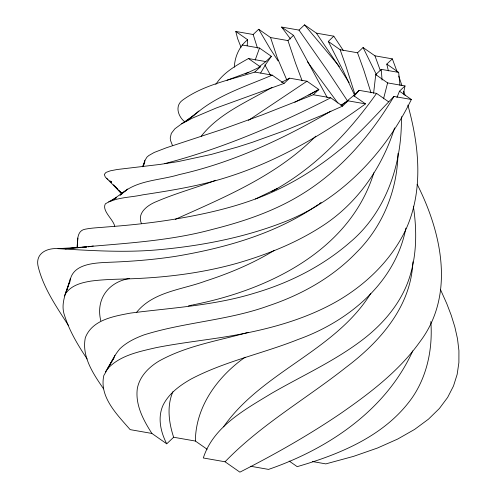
<?xml version="1.0" encoding="UTF-8"?>
<svg xmlns="http://www.w3.org/2000/svg" width="497" height="497" viewBox="0 0 497 497"><rect width="100%" height="100%" fill="white"/><g stroke="black" fill="none" stroke-linecap="round" stroke-linejoin="round"><path stroke-width="0.75" d="M401.365 116.683C402.297 163.091 386.486 211.647 350.143 242.182C322.69 266.137 289.471 282.874 254.632 293.112C214.288 305.593 171.937 307.742 130.332 313.122C113.738 316.285 92.212 319.795 85.341 337.674C81.458 356.573 93.399 374.03 103.581 388.865M77.395 247.773C77.644 241.2 76.395 230.72 85.18 229.198C92.249 227.788 99.487 227.657 106.65 226.967C130.034 225.216 153.393 222.786 176.522 218.86C211.244 212.94 245.94 204.776 277.866 189.512C299.225 179.33 319.198 166.402 337.612 151.566C358.405 135.302 375.639 115.254 393.953 96.437L411.348 99.481C384.79 154.051 339.892 200.906 282.495 222.631C244.207 237.361 203.577 245.388 162.83 249.332C127.953 252.979 92.914 250.73 58.043 248.649C46.476 247.792 34.635 253.812 38.337 267.256C43.779 288.627 56.664 307.084 68.406 325.423M77.364 247.773L77.749 238.063L77.799 239.442M397.973 153.505C397.376 190.314 382.628 226.675 356.33 252.613C332.282 277.618 301.225 294.883 268.523 305.817C228.253 320.422 184.834 322.099 144.124 334.854C135.29 338.103 126.642 342.265 119.796 348.869C113.08 356.84 109.191 366.612 103.836 375.471C98.978 397.06 117.329 414.778 130.152 429.632L151.896 433.44L166.731 443.809L173.639 437.248L195.383 441.05L207.125 449.257M412.79 264.031L412.901 261.82M234.329 67.176C234.746 56.776 239.386 46.258 247.643 39.748L235.771 31.46L237.647 38.673L241.02 47.221M247.164 45.693L247.643 39.748M195.383 441.05C195.607 406.44 217.779 376.484 245.114 357.213M143.291 165.936L144.702 162.364L144.888 160.506L146.963 157.108L148.827 155.518L154.188 152.467L166.445 147.752L222.457 129.307L262.056 114.95L313.321 94.753L318.85 89.503L306.978 81.216L289.583 78.166L281.457 82.396M76.948 247.668L77.725 240.306M399.967 85.36L398.669 72.4L381.274 69.356L375.744 74.606L373.601 93.306M412.709 264.758C409.863 307.885 379.161 342.427 346.142 367.252C305.984 398.992 260.795 424.718 225.054 461.781L203.31 457.979C213.399 426.513 244.909 409.609 271.362 393.475C302.543 375.434 335.823 360.617 364.382 338.37C384.933 322.261 402.346 301.076 410.037 275.798C416.908 253.302 416.865 229.26 413.349 206.174M69.86 282.166C71.711 263.522 94.797 262.925 109.172 262.286C131.581 261.447 153.983 259.701 176.149 256.247C225.93 247.854 276.195 233.559 318.167 204.615M403.34 94.213L405.005 85.944L387.61 82.9L375.744 74.606M405.881 228.117C395.463 282.843 348.422 321.453 298.144 339.451C262.882 353.529 225.11 361.189 191.326 378.913C180.057 385.268 169.011 393.295 163.091 405.148C157.363 417.722 160.649 432.017 166.731 443.809M383.535 98.797L387.61 82.9M255.172 60.131L259.509 48.041L242.114 44.997M70.344 278.482C67.269 290.851 59.702 302.99 64.74 316.011C69.673 331.511 78.178 345.539 87.143 358.996M373.856 172.745C349.807 251.047 267.461 290.298 192.737 304.922M394.575 127.915C382.435 167.004 357.883 202.639 323.46 225.265C297.237 242.517 267.79 254.334 237.752 263.081C205.808 272.132 172.739 276.692 139.626 278.395C123.424 279.314 107.122 278.929 91.007 281.085C81.806 282.607 71.674 285.11 65.958 293.149L69.704 281.6L64.498 295.957M142.658 166.799L144.888 160.506M113.645 358.859L114.931 355.38M396.954 97.499L399.482 91.193L405.005 85.944M412.752 350.907C386.026 410.056 328.287 448.841 268.535 469.398L250.544 466.248M142.832 166.483L144.702 162.364M172.906 391.698C166.644 406.173 168.837 422.674 173.639 437.248M260.633 73.016L265.852 64.181L271.374 56.335L259.509 48.041M215.816 84.415C223.414 72.425 236.404 65.318 248.457 58.54L265.852 61.585L271.374 56.335M370.743 293.478C334.779 351.292 262.267 371.476 223.495 426.873M105.439 371.924L113.248 359.058L107.663 368.656C120.144 355.287 139.067 351.64 156.139 347.651C179.492 343.042 203.174 340.433 226.663 336.643C265.423 330.17 304.35 320.267 338.581 300.381C366.624 283.824 391.108 260.055 405.384 230.527C423.829 191.246 419.251 145.696 407.857 105.115M393.953 96.437C370.88 135.165 340.582 170.502 301.853 194.228C274.406 211.188 243.555 221.581 212.418 229.403C164.358 242.486 114.391 243.611 65.169 248.817L80.495 247.518M201.217 136.24C219.109 113.248 247.481 101.81 271.965 87.385M388.424 101.686L376.558 93.393C348.701 132.736 314.309 168.713 271.461 191.687M136.6 312.315C153.206 291.658 181.877 289.794 205.205 281.178C229.316 273.369 252.88 263.522 274.53 250.258M354.137 96.145L359.163 90.348L376.558 93.393M235.771 31.46L253.166 34.504L258.695 29.255L270.561 37.548L287.956 40.592L293.485 35.343L281.619 27.055L299.008 30.1L327.361 70.562L347.583 101.028M184.803 121.883C178.187 116.646 174.466 105.83 182.66 100.096C203.776 84.757 230.359 79.824 254.799 72.077L260.322 66.834L248.457 58.54M299.008 30.1L304.537 24.85L316.403 33.144L336.767 63.274L349.105 82.682M172.409 145.323L170.471 140.316L170.235 137.949L171.316 133.376L174.925 128.754L181.691 123.796L192.209 118.205L216.363 107.948L284.06 83.415L289.583 78.166M354.442 94.871L343.738 71.879L328.275 41.437L333.798 36.188L343.241 50.396M328.275 41.437L340.141 49.725L357.536 52.775L363.065 47.526L374.931 55.819L392.326 58.863L397.128 71.761M121.883 193.855L105.296 177.013L104.289 174.435L105.991 172.428L110.309 170.838L117.162 169.508L160.127 164.408L178.212 161.581L211.293 154.418L237.821 146.95L252.557 142.223L285.166 130.456L322.255 115.192L342.582 106.091L348.111 100.841L365.506 103.885C323.249 134.544 277.469 161.332 227.471 177.118C199.862 185.946 171.173 190.488 142.596 194.867C130.251 197.607 116.385 197.116 105.339 203.845C101.599 210.796 113.328 219.363 114.708 226.203M341.843 105.209L353.64 95.598L359.163 90.348M388.374 70.897L386.796 64.113L392.326 58.863M195.191 114.409C217.059 95.151 245.866 86.441 272.194 75.122L284.06 83.415M315.781 136.178C276.599 175.745 225.122 196.905 175.348 219.32M127.636 189.034L120.088 195.203C135.712 179.902 159.456 180.666 179.193 174.596C233.006 162.519 283.439 138.837 330.872 111.16M198.862 111.011L186.437 121.1L194.023 115.304M259.08 66.791L265.852 61.585M126.027 190.426L111.154 200.856L116.565 197.644L108.681 201.776M319.347 203.745L321.118 202.434M248.432 120.392L306.978 81.216M181.691 123.796L194.575 114.838M340.818 105.209L348.111 100.841M308.811 95.169L318.85 89.503L294.839 102.214M245.232 73.954L260.322 66.834M342.582 106.091L330.716 97.797C277.649 124.822 222.569 148.454 164.861 163.588M255.446 198.993L277.326 188.456M215.717 180.287C196.346 187.754 176.193 193.097 157.114 201.316C148.317 204.665 136.718 212.536 141.415 223.495M227.048 80.21L248.618 72.239M129.357 278.506C108.129 282.153 95.536 299.411 100.81 320.869M248.332 332.331C218.233 340.818 186.493 345.682 158.891 361.139C148.702 367.289 139.57 376.459 137.315 388.555C135.159 404.9 143.378 420.139 151.896 433.44M188.425 305.885L192.022 305.083M88.162 246.872L93.287 245.965M82.03 247.388L86.627 247.003M58.043 248.649L80.439 247.326M81.986 247.239L86.615 246.959M316.403 33.144L333.798 36.188M254.799 72.077L272.194 75.122M313.321 94.753L330.716 97.797M312.346 461.527L325.839 463.887L353.572 456.358L377.459 448.039L397.749 439.019L414.672 429.371L428.47 419.164L439.385 408.491L447.642 397.414L453.488 386.02L457.159 374.378L458.893 362.574L458.924 350.677L457.495 338.761L454.842 326.914L451.195 315.21L446.803 303.717L440.591 289.813M109.682 180.715L111.465 181.902M386.796 64.113L398.669 72.4M399.482 91.193L411.348 99.481M353.64 95.598L365.506 103.885M289.155 461.03L297.187 466.646C340.283 454.152 385.56 435.565 412.28 397.575C427.426 375.483 432.806 348.006 430.831 321.584M225.054 461.781L239.889 472.15C274.679 454.463 308.712 435.167 341.023 413.231C370.153 392.941 399.159 370.961 419.94 341.756C455.395 294.963 441.622 232.459 417.12 184.225M106.836 178.566L107.967 179.442M115.186 186.375L117.795 189.208M118.839 190.339L121.976 193.737M113.546 184.747L121.709 193.985M304.537 24.85L339.383 66.517M120.541 191.885L121.976 193.712M307.513 61.858L337.842 103.016M281.619 27.055L290.472 38.965M278.084 60.914L270.182 48.83L258.695 29.255M270.523 75.296L264.864 64.908M327.219 97.53L293.485 35.343M363.065 47.526L376.608 75.028M286.713 79.812L277.158 57.428L270.561 37.548M302.151 80.806L295.547 63.187L287.956 40.592M398.731 76.06L401.899 85.447M374.931 55.819L380.46 70.872M257.477 48.116L253.166 34.504M357.536 52.775L363.761 69.984L371.023 92.809M340.141 49.725L345.744 65.511L355.057 94.654M403.769 91.243L405.173 95.586M381.274 69.356L382.056 80.092M111.527 182.411L110.483 181.281L111.502 182.436"/></g></svg>
